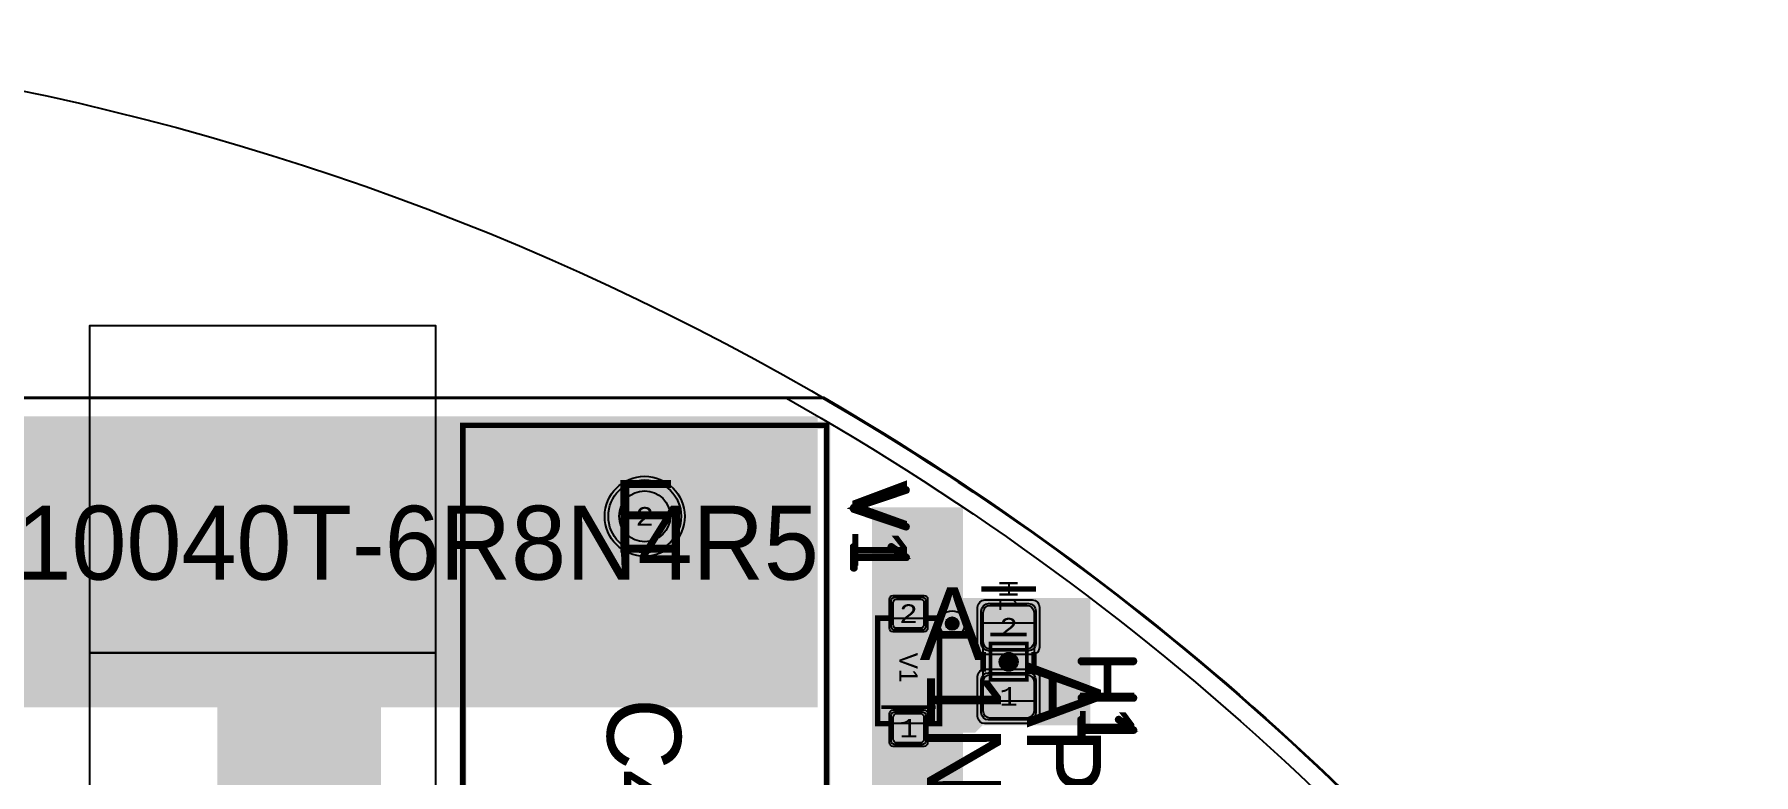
# Model space of a CAD drawing. Extents: x -74 to 89, y -130 to 74.
# Drawn here: x 15.47 to 62.73, y 53.65 to 74 of the extents above; entities that cross this region are included whole.
import ezdxf
from ezdxf.enums import TextEntityAlignment as Align

# ---------------------------------------------------------------- set-up
doc = ezdxf.new("R2010")
doc.units = 0
doc.header["$MEASUREMENT"] = 0
for name, color, linetype in [('ASSEMBLY_OUTLINES_TOP', 102, 'CONTINUOUS'), ('ASSEMBLY_PART_NUMBERS_TOP', 102, 'CONTINUOUS'), ('ASSEMBLY_REF_DES_TOP', 102, 'CONTINUOUS'), ('BOARD_OUTLINE', 10, 'CONTINUOUS'), ('DRILL_DRAWING', 21, 'CONTINUOUS'), ('GENERATED_SILKSCREEN_TOP', 140, 'CONTINUOUS'), ('MANUFACTURING_OUTLINES', 10, 'CONTINUOUS'), ('PART_HOLES_LAYER_BOTTOM', 30, 'CONTINUOUS'), ('PART_HOLES_LAYER_TOP', 30, 'CONTINUOUS'), ('PART_PADS_LAYER_BOTTOM', 230, 'CONTINUOUS'), ('PART_PADS_LAYER_TOP', 150, 'CONTINUOUS'), ('PART_PADS_SMD_TOP', 150, 'CONTINUOUS'), ('PIN_NUMBERS_TOP', 8, 'CONTINUOUS'), ('PLACEMENT_OUTLINES_TOP', 130, 'CONTINUOUS'), ('PLANE_DATA_LAYER_BOTTOM', 230, 'CONTINUOUS'), ('PLANE_DATA_LAYER_TOP', 150, 'CONTINUOUS'), ('PLANE_SHAPES_LAYER_BOTTOM', 230, 'CONTINUOUS'), ('PLANE_SHAPES_LAYER_TOP', 150, 'CONTINUOUS'), ('ROUTE_BORDER', 151, 'CONTINUOUS'), ('SILKSCREEN_OUTLINES_TOP', 150, 'CONTINUOUS'), ('SILKSCREEN_REF_DES_TOP', 150, 'CONTINUOUS'), ('SOLDERMASK_PADS_BTM', 12, 'CONTINUOUS'), ('SOLDERMASK_PADS_TOP', 180, 'CONTINUOUS'), ('SOLDERPASTE_PADS_TOP', 180, 'CONTINUOUS'), ('TRACES_LAYER_TOP', 150, 'CONTINUOUS'), ('VIA_HOLES_LAYER_BOTTOM', 30, 'CONTINUOUS'), ('VIA_HOLES_LAYER_TOP', 30, 'CONTINUOUS'), ('VIA_PADS_LAYER_BOTTOM', 230, 'CONTINUOUS'), ('VIA_PADS_LAYER_TOP', 150, 'CONTINUOUS')]:
    doc.layers.add(name, color=color, linetype=linetype)
doc.styles.add('COURIER_NEW', font='cour.ttf')
doc.styles.add('VERIBEST_GERBER_0', font='txt')

msp = doc.modelspace()

# ---------------------------------------------------------------- hatches: boundary and pattern name
at = {"layer": 'ASSEMBLY_OUTLINES_TOP'}
h = msp.add_hatch(color=256, dxfattribs=at)
edge = h.paths.add_edge_path()
edge.add_arc((42.25, 56.75), 0.25, 0, 360)
at = {"layer": 'PART_HOLES_LAYER_BOTTOM'}
h = msp.add_hatch(color=256, dxfattribs=at)
edge = h.paths.add_edge_path()
edge.add_arc((32.25, 60.75), 0.7, 0, 360)
at = {"layer": 'PART_HOLES_LAYER_TOP'}
h = msp.add_hatch(color=256, dxfattribs=at)
edge = h.paths.add_edge_path()
edge.add_arc((32.25, 60.75), 0.7, 0, 360)
at = {"layer": 'PLANE_DATA_LAYER_BOTTOM'}
h = msp.add_hatch(color=256, dxfattribs=at)
h.paths.add_polyline_path([(53, 28.0762, -0.414213562), (52.9238, 28), (47.0762, 28, -0.414213562), (47, 28.0762), (47, 29.499992, 0.414213562), (46.999992, 29.5), (39.5762, 29.5, -0.414213562), (39.5, 29.5762), (39.5, 36.499992, 0.414213562), (39.499992, 36.5), (22.091972, 36.5, -0.825619605), (22.063643, 36.646938, 5.186799524), (20.539365, 36.646938, -0.825619605), (20.511036, 36.5), (20.500008, 36.5, 0.414213562), (20.5, 36.499992), (20.5, 33.071462, -0.516571623), (20.398642, 32.999535, 0.084315435), (20.101504, 33.05), (18.301504, 33.05, 0.414213562), (17.401504, 32.15), (17.401504, 30.35, 0.414213562), (18.301504, 29.45), (20.101504, 29.45, 0.084315435), (20.398642, 29.500465, -0.516571623), (20.5, 29.428538), (20.5, 27.173418, -0.641080194), (20.374158, 27.115607, 2.176800476), (20.374158, 24.384393, -0.641080194), (20.5, 24.326582), (20.5, 18.5762, -0.414213562), (20.4238, 18.5), (15.500008, 18.5, 0.414213562), (15.5, 18.499992), (15.5, 10.500008, 0.414213562), (15.500008, 10.5), (23.999992, 10.5, 0.414213562), (24, 10.500008), (24, 15.9238, -0.414213562), (24.0762, 16), (25.146304, 16, -0.414213562), (25.222504, 15.9238), (25.222504, 15.923799, -0.137277598), (25.211437, 15.88425, 0.715361242), (27.396434, 13.270083, -0.526387993), (27.5, 13.198967), (27.5, 12.626516, -0.17151758), (27.483077, 12.578634, 0.065444948), (27.472879, 12.561955), (27.440689, 12.489494, -0.39077619), (27.345828, 12.448526, 0.516859375), (24.95, 10.75), (24.95, 10.749999, 0.170610357), (25.345778, 9.623873, -0.629298024), (25.286333, 9.5), (22.000008, 9.5, 0.414213562), (22, 9.499992), (22, -6.4238, -0.414213562), (21.9238, -6.5), (17.5762, -6.5, -0.414213562), (17.5, -6.4238), (17.5, 5.499992, 0.414213562), (17.499992, 5.5), (13.5762, 5.5, -0.414213562), (13.5, 5.5762), (13.5, 20.4238, -0.414213562), (13.5762, 20.5), (16.499992, 20.5, 0.414213562), (16.5, 20.500008), (16.5, 42.9238, -0.414213562), (16.5762, 43), (20.499992, 43, 0.414213562), (20.5, 43.000008), (20.5, 55.999992, 0.414213562), (20.499992, 56), (17.0762, 56, -0.414213562), (17, 56.0762), (17, 63.4238, -0.414213562), (17.0762, 63.5), (35.4238, 63.5, -0.414213562), (35.5, 63.4238), (35.5, 57.0762, -0.414213562), (35.4238, 57), (25.000008, 57, 0.414213562), (25, 56.999992), (25, 39.500008, 0.414213562), (25.000008, 39.5), (46.9238, 39.5, -0.414213562), (47, 39.4238), (47, 31.500008, 0.414213562), (47.000008, 31.5), (52.9238, 31.5, -0.414213562), (53, 31.4238)], flags=0)
h.paths.add_polyline_path([(30.75, 60.75, -1), (33.75, 60.75, -1)], flags=0)
h.paths.add_polyline_path([(39.75, 31.75, -1), (43.25, 31.75, -1)], flags=0)
h.paths.add_polyline_path([(49.8, 29.75, -1), (52.7, 29.75, -1)], flags=0)
for points in [[(32.25, 60.75), (32.25, 62.3262)], [(32.25, 60.75), (30.6738, 60.75)], [(32.25, 60.75), (32.25, 59.1738)], [(32.25, 60.75), (33.8262, 60.75)]]:
    msp.add_hatch(color=256, dxfattribs=at).paths.add_polyline_path(points, is_closed=False, flags=0)
h = msp.add_hatch(color=256, dxfattribs=at)
h.paths.add_polyline_path([(44.5, 55.0762, -0.414213562), (44.4238, 55), (41.000008, 55, 0.414213562), (41, 54.999992), (41, 44.0762, -0.414213562), (40.9238, 44), (30.0762, 44, -0.414213562), (30, 44.0762), (30, 52.9238, -0.414213562), (30.0762, 53), (38.499992, 53, 0.414213562), (38.5, 53.000008), (38.5, 60.9238, -0.414213562), (38.5762, 61), (40.9238, 61, -0.414213562), (41, 60.9238), (41, 58.500008, 0.414213562), (41.000008, 58.5), (44.4238, 58.5, -0.414213562), (44.5, 58.4238)], flags=0)
h.paths.add_polyline_path([(30.75, 45.75, -1), (33.75, 45.75, -1)], flags=0)
at = {"layer": 'PLANE_DATA_LAYER_TOP'}
h = msp.add_hatch(color=256, dxfattribs=at)
h.paths.add_polyline_path([(37, 55.5762, -0.414213562), (36.9238, 55.5), (12.0762, 55.5, -0.414213562), (12, 55.5762), (12, 63.4238, -0.414213562), (12.0762, 63.5), (36.9238, 63.5, -0.414213562), (37, 63.4238)], flags=0)
h.paths.add_polyline_path([(15.15, 56.35, 0.414213562), (15.7, 56.9), (15.7, 60.1, 0.414213562), (15.15, 60.65), (13.85, 60.65, 0.414213562), (13.3, 60.1), (13.3, 56.9, 0.414213562), (13.85, 56.35)], flags=0)
h.paths.add_polyline_path([(30.75, 60.75, -1), (33.75, 60.75, -1)], flags=0)
for points in [[(32.25, 60.75), (32.25, 62.3262)], [(32.25, 60.75), (30.6738, 60.75)], [(32.25, 60.75), (32.25, 59.1738)], [(32.25, 60.75), (33.8262, 60.75)], [(15.1, 58.5), (15.7762, 58.5)]]:
    msp.add_hatch(color=256, dxfattribs=at).paths.add_polyline_path(points, is_closed=False, flags=0)
at = {"layer": 'VIA_HOLES_LAYER_BOTTOM'}
h = msp.add_hatch(color=256, dxfattribs=at)
edge = h.paths.add_edge_path()
edge.add_arc((40.7, 57.8), 0.175, 0, 360)
at = {"layer": 'VIA_HOLES_LAYER_TOP'}
h = msp.add_hatch(color=256, dxfattribs=at)
edge = h.paths.add_edge_path()
edge.add_arc((40.7, 57.8), 0.175, 0, 360)

# ---------------------------------------------------------------- linework, layer by layer
at = {"layer": 'ASSEMBLY_OUTLINES_TOP'}
for points in [[(17, 57), (17, 66), (26.5, 66), (26.5, 57)], [(38.65, 55.05), (38.65, 57.95), (40.35, 57.95), (40.35, 55.05)], [(41.55, 55.67), (41.55, 57.82), (42.95, 57.82), (42.95, 55.67)], [(17, 46), (17, 57), (26.5, 57), (26.5, 46)]]:
    msp.add_lwpolyline(points, close=True, dxfattribs=at)
for points, const_width in [([(27.25, 43.25), (27.25, 63.25), (37.25, 63.25), (37.25, 43.25)], 0.2), ([(41.75, 56.25), (41.75, 57.25), (42.75, 57.25), (42.75, 56.25)], 0.1)]:
    msp.add_lwpolyline(points, close=True, dxfattribs=dict(at, const_width=const_width))
at = {"layer": 'ASSEMBLY_OUTLINES_TOP', "const_width": 0.1}
for points in [[(41.75, 57.5), (42.75, 57.5)], [(38.75, 55.5), (40.25, 55.5)]]:
    msp.add_lwpolyline(points, dxfattribs=at)
at = {"layer": 'ASSEMBLY_OUTLINES_TOP'}
for centre, radius in [((0, 0), 74), ((42.25, 56.75), 0.25)]:
    msp.add_circle(centre, radius, dxfattribs=at)
at = {"layer": 'BOARD_OUTLINE'}
msp.add_lwpolyline([(62, -40.39802, -0.011944181), (60, -43.312816), (60, -43.312815, -0.105291747), (37.148351, -64), (10, -64), (10, -73.321211, -0.067878888), (-10, -73.321211), (-10, -64), (-37.148351, -64, -0.130474387), (-64, -37.148351), (-64, -10), (-73.321211, -10, -0.067878888), (-73.321211, 10), (-64, 10), (-64, 37.148351, -0.130474387), (-37.148351, 64), (-10, 64), (-10, 73.321211, -0.067878888), (10, 73.321211), (10, 64), (37.148351, 64, -0.105291747), (60, 43.312815), (60, 43.312816, -0.011944181), (62, 40.39802)], format="xyb", close=True, dxfattribs=at)
at = {"layer": 'GENERATED_SILKSCREEN_TOP', "const_width": 0.15}
msp.add_lwpolyline([(27.25, 43.25), (27.25, 63.25), (37.25, 63.25), (37.25, 43.25)], close=True, dxfattribs=at)
for points in [[(37.966, 60.94675), (37.966, 60.98875), (37.9675, 60.99775), (37.972, 61.00525), (37.978, 61.01275), (37.987, 61.01575), (39.4255, 61.50325), (39.4375, 61.50325), (39.4465, 61.49875), (39.454, 61.49125), (39.46, 61.48075), (39.4615, 61.47025), (39.46, 61.45975), (39.4555, 61.45075), (39.445, 61.44475), (38.0305, 60.96925), (39.445, 60.49075), (39.4555, 60.48475), (39.46, 60.47575), (39.4615, 60.46525), (39.46, 60.45475), (39.454, 60.44425), (39.4465, 60.43675), (39.4375, 60.43375), (39.4255, 60.43525), (37.987, 60.91975), (37.978, 60.92425), (37.972, 60.93175), (37.9675, 60.93925), (37.966, 60.94675)], [(38.0275, 59.91325), (38.026, 59.92525), (38.0185, 59.93125), (38.008, 59.93575), (37.996, 59.93725), (37.9855, 59.93575), (37.975, 59.93125), (37.9675, 59.92525), (37.966, 59.91325), (37.966, 59.32825), (37.9675, 59.31775), (37.975, 59.30875), (37.9855, 59.30425), (37.996, 59.30275), (38.008, 59.30425), (38.0185, 59.30875), (38.026, 59.31775), (38.0275, 59.32825), (38.0275, 59.59225), (39.436, 59.59225), (39.4465, 59.59375), (39.454, 59.59825), (39.4585, 59.60575), (39.46, 59.61625), (39.4615, 59.62375), (39.4615, 59.63125), (39.4585, 59.63725), (39.4525, 59.64325), (39.0415, 59.93575), (39.031, 59.94025), (39.022, 59.94025), (39.0115, 59.93575), (39.004, 59.92825), (38.998, 59.91925), (38.995, 59.90875), (38.998, 59.89825), (39.0055, 59.89075), (39.3415, 59.65075), (38.0275, 59.65075), (38.0275, 59.91325)], [(41.5, 58.75), (43, 58.75)], [(44.246, 56.79825), (44.234, 56.79525), (44.2265, 56.78775), (44.222, 56.77875), (44.2205, 56.76825), (44.222, 56.75625), (44.2265, 56.74575), (44.234, 56.73825), (44.246, 56.73525), (44.936, 56.73525), (44.936, 55.78575), (44.246, 55.78575), (44.234, 55.78425), (44.2265, 55.77675), (44.222, 55.76625), (44.2205, 55.75575), (44.222, 55.74525), (44.2265, 55.73625), (44.234, 55.72875), (44.246, 55.72575), (45.686, 55.72575), (45.698, 55.72875), (45.7055, 55.73625), (45.71, 55.74525), (45.7115, 55.75575), (45.71, 55.76625), (45.7055, 55.77675), (45.698, 55.78425), (45.686, 55.78575), (44.996, 55.78575), (44.996, 56.73525), (45.686, 56.73525), (45.698, 56.73825), (45.7055, 56.74575), (45.71, 56.75625), (45.7115, 56.76825), (45.71, 56.77875), (45.7055, 56.78775), (45.698, 56.79525), (45.686, 56.79825), (44.246, 56.79825)], [(44.2775, 55.16325), (44.276, 55.17525), (44.2685, 55.18125), (44.258, 55.18575), (44.246, 55.18725), (44.2355, 55.18575), (44.225, 55.18125), (44.2175, 55.17525), (44.216, 55.16325), (44.216, 54.57825), (44.2175, 54.56775), (44.225, 54.55875), (44.2355, 54.55425), (44.246, 54.55275), (44.258, 54.55425), (44.2685, 54.55875), (44.276, 54.56775), (44.2775, 54.57825), (44.2775, 54.84225), (45.686, 54.84225), (45.6965, 54.84375), (45.704, 54.84825), (45.7085, 54.85575), (45.71, 54.86625), (45.7115, 54.87375), (45.7115, 54.88125), (45.7085, 54.88725), (45.7025, 54.89325), (45.2915, 55.18575), (45.281, 55.19025), (45.272, 55.19025), (45.2615, 55.18575), (45.254, 55.17825), (45.248, 55.16925), (45.245, 55.15875), (45.248, 55.14825), (45.2555, 55.14075), (45.5915, 54.90075), (44.2775, 54.90075), (44.2775, 55.16325)]]:
    msp.add_lwpolyline(points, dxfattribs=at)
for points in [[(38.95, 57.949995), (38.650005, 57.949995), (38.650005, 55.050005), (38.95, 55.050005), (38.95, 55.049995), (38.65, 55.049995, -0.414213562), (38.649995, 55.05), (38.649995, 57.95, -0.414213562), (38.65, 57.950005), (38.95, 57.950005), (38.95, 57.949995)], [(40.302353, 57.950005, 0.000006335), (40.302349, 57.949995), (40.05, 57.949995), (40.05, 57.950005), (40.302353, 57.950005)], [(40.350005, 55.05, -0.414213562), (40.35, 55.049995), (40.05, 55.049995), (40.05, 55.050005), (40.349995, 55.050005), (40.349995, 57.558916, 0.000010605), (40.350005, 57.558901), (40.350005, 55.05)], [(41.550005, 56.480492, 0.000011097), (41.549995, 56.480485), (41.549995, 57.019515, 0.000011097), (41.550005, 57.019508), (41.550005, 56.480492)], [(42.950005, 56.480485, 0.000011097), (42.949995, 56.480492), (42.949995, 57.019508, 0.000011097), (42.950005, 57.019515), (42.950005, 56.480485)]]:
    msp.add_lwpolyline(points, format="xyb", dxfattribs=at)
at = {"layer": 'MANUFACTURING_OUTLINES'}
msp.add_lwpolyline([(10.0254, 64.0254), (37.148351, 64.0254, -0.132241555), (37.161102, 64.021968, -0.10529175), (60.020595, 43.327682, -0.157601684), (60.0254, 43.312815), (60.0254, -43.312815, -0.157601684), (60.020595, -43.327682, -0.10529175), (37.161102, -64.021968, -0.132241555)], format="xyb", dxfattribs=at)
at = {"layer": 'PART_HOLES_LAYER_BOTTOM'}
msp.add_circle((32.25, 60.75), 0.7, dxfattribs=at)
at = {"layer": 'PART_HOLES_LAYER_TOP'}
msp.add_circle((32.25, 60.75), 0.7, dxfattribs=at)
at = {"layer": 'PART_PADS_LAYER_BOTTOM'}
msp.add_circle((32.25, 60.75), 1, dxfattribs=at)
at = {"layer": 'PART_PADS_LAYER_TOP'}
msp.add_circle((32.25, 60.75), 1, dxfattribs=at)
at = {"layer": 'PART_PADS_SMD_TOP'}
for points in [[(39.975, 57.725, -0.414213562), (39.875, 57.625), (39.125, 57.625, -0.414213562), (39.025, 57.725), (39.025, 58.425, -0.414213562), (39.125, 58.525), (39.875, 58.525, -0.414213562), (39.975, 58.425)], [(43, 57.25, -0.414213562), (42.8, 57.05), (41.7, 57.05, -0.414213562), (41.5, 57.25), (41.5, 58.15, -0.414213562), (41.7, 58.35), (42.8, 58.35, -0.414213562), (43, 58.15)], [(43, 55.35, -0.414213562), (42.8, 55.15), (41.7, 55.15, -0.414213562), (41.5, 55.35), (41.5, 56.25, -0.414213562), (41.7, 56.45), (42.8, 56.45, -0.414213562), (43, 56.25)], [(39.975, 54.575, -0.414213562), (39.875, 54.475), (39.125, 54.475, -0.414213562), (39.025, 54.575), (39.025, 55.275, -0.414213562), (39.125, 55.375), (39.875, 55.375, -0.414213562), (39.975, 55.275)]]:
    msp.add_lwpolyline(points, format="xyb", close=True, dxfattribs=at)
at = {"layer": 'PLACEMENT_OUTLINES_TOP'}
for points in [[(27.25, 43.25), (27.25, 63.25), (37.25, 63.25), (37.25, 43.25)], [(38.65, 55.05), (38.65, 57.95), (40.35, 57.95), (40.35, 55.05)], [(41.55, 55.67), (41.55, 57.82), (42.95, 57.82), (42.95, 55.67)]]:
    msp.add_lwpolyline(points, close=True, dxfattribs=at)
at = {"layer": 'PLANE_DATA_LAYER_BOTTOM', "const_width": 0.75}
for points in [[(32.25, 60.75), (32.25, 62.3262)], [(32.25, 60.75), (30.6738, 60.75)], [(32.25, 60.75), (32.25, 59.1738)], [(32.25, 60.75), (33.8262, 60.75)]]:
    msp.add_lwpolyline(points, dxfattribs=at)
at = {"layer": 'PLANE_DATA_LAYER_TOP'}
for points, const_width in [([(32.25, 60.75), (32.25, 62.3262)], 0.75), ([(32.25, 60.75), (30.6738, 60.75)], 0.75), ([(32.25, 60.75), (32.25, 59.1738)], 0.75), ([(32.25, 60.75), (33.8262, 60.75)], 0.75), ([(15.1, 58.5), (15.7762, 58.5)], 0.5)]:
    msp.add_lwpolyline(points, dxfattribs=dict(at, const_width=const_width))
at = {"layer": 'PLANE_SHAPES_LAYER_BOTTOM'}
for points in [[(17, 56), (20.5, 56), (17, 63.5), (20.5, 63.5)], [(20.5, 36.5), (25, 36.5), (20.5, 63.5), (25, 63.5)], [(25, 57), (35.5, 57), (25, 63.5), (35.5, 63.5)], [(38.5, 49.5), (41, 49.5), (38.5, 61), (41, 61)], [(41, 55), (44.5, 55), (41, 58.5), (44.5, 58.5)]]:
    msp.add_solid(points, dxfattribs=at)
at = {"layer": 'PLANE_SHAPES_LAYER_TOP'}
msp.add_solid([(12, 55.5), (37, 55.5), (12, 63.5), (37, 63.5)], dxfattribs=at)
at = {"layer": 'ROUTE_BORDER'}
msp.add_lwpolyline([(61.5, -40.249224, -0.116408926), (37.013511, -63.5), (9.5, -63.5), (9.5, -72.883469, -0.064898038), (-9.5, -72.883469), (-9.5, -63.5), (-37.013511, -63.5, -0.129544758), (-63.5, -37.013511), (-63.5, -9.5), (-72.883469, -9.5, -0.064898039), (-72.883468, 9.5), (-63.5, 9.5), (-63.5, 37.013508, -0.129544778), (-37.013506, 63.5), (-9.5, 63.5), (-9.5, 72.883466, -0.064898038), (9.5, 72.883466), (9.5, 64), (36.142076, 64, -0.119873966), (61.5, 40.249221)], format="xyb", close=True, dxfattribs=at)
at = {"layer": 'SILKSCREEN_OUTLINES_TOP'}
for points in [[(27.25, 43.25), (27.25, 63.25), (37.25, 63.25), (37.25, 43.25)], [(38.65, 55.05), (38.65, 57.95), (40.35, 57.95), (40.35, 55.05)], [(41.55, 55.67), (41.55, 57.82), (42.95, 57.82), (42.95, 55.67)]]:
    msp.add_lwpolyline(points, close=True, dxfattribs=at)
at = {"layer": 'SILKSCREEN_OUTLINES_TOP', "const_width": 0.15}
msp.add_lwpolyline([(41.5, 58.75), (43, 58.75)], dxfattribs=at)
at = {"layer": 'SOLDERMASK_PADS_BTM'}
msp.add_circle((32.25, 60.75), 1.1, dxfattribs=at)
at = {"layer": 'SOLDERMASK_PADS_TOP'}
for points in [[(40.025, 57.675, -0.414213562), (39.925, 57.575), (39.075, 57.575, -0.414213562), (38.975, 57.675), (38.975, 58.475, -0.414213562), (39.075, 58.575), (39.925, 58.575, -0.414213562), (40.025, 58.475)], [(43.1, 57.15, -0.414213562), (42.9, 56.95), (41.6, 56.95, -0.414213562), (41.4, 57.15), (41.4, 58.25, -0.414213562), (41.6, 58.45), (42.9, 58.45, -0.414213562), (43.1, 58.25)], [(43.1, 55.25, -0.414213562), (42.9, 55.05), (41.6, 55.05, -0.414213562), (41.4, 55.25), (41.4, 56.35, -0.414213562), (41.6, 56.55), (42.9, 56.55, -0.414213562), (43.1, 56.35)], [(40.025, 54.525, -0.414213562), (39.925, 54.425), (39.075, 54.425, -0.414213562), (38.975, 54.525), (38.975, 55.325, -0.414213562), (39.075, 55.425), (39.925, 55.425, -0.414213562), (40.025, 55.325)]]:
    msp.add_lwpolyline(points, format="xyb", close=True, dxfattribs=at)
msp.add_circle((32.25, 60.75), 1.1, dxfattribs=at)
at = {"layer": 'SOLDERPASTE_PADS_TOP'}
for points in [[(39.925, 57.775, -0.414213562), (39.825, 57.675), (39.175, 57.675, -0.414213562), (39.075, 57.775), (39.075, 58.375, -0.414213562), (39.175, 58.475), (39.825, 58.475, -0.414213562), (39.925, 58.375)], [(42.95, 57.3, -0.414213562), (42.75, 57.1), (41.75, 57.1, -0.414213562), (41.55, 57.3), (41.55, 58.1, -0.414213562), (41.75, 58.3), (42.75, 58.3, -0.414213562), (42.95, 58.1)], [(42.95, 55.4, -0.414213562), (42.75, 55.2), (41.75, 55.2, -0.414213562), (41.55, 55.4), (41.55, 56.2, -0.414213562), (41.75, 56.4), (42.75, 56.4, -0.414213562), (42.95, 56.2)], [(39.925, 54.625, -0.414213562), (39.825, 54.525), (39.175, 54.525, -0.414213562), (39.075, 54.625), (39.075, 55.225, -0.414213562), (39.175, 55.325), (39.825, 55.325, -0.414213562), (39.925, 55.225)]]:
    msp.add_lwpolyline(points, format="xyb", close=True, dxfattribs=at)
at = {"layer": 'TRACES_LAYER_TOP', "const_width": 0.25}
for points in [[(39.5, 58.075), (40.25, 58.075), (40.525, 57.8)], [(40.525, 57.8), (40.7, 57.8)], [(42.25, 57.7), (40.625, 57.7), (40.525, 57.8)], [(42.25, 55.8), (42.15, 55.8), (41.275, 54.925), (39.5, 54.925)], [(39.5, 54.925), (39.5, 53.923694), (39.25, 53.673694), (39.25, 51.8)]]:
    msp.add_lwpolyline(points, dxfattribs=at)
at = {"layer": 'VIA_HOLES_LAYER_BOTTOM'}
msp.add_circle((40.7, 57.8), 0.175, dxfattribs=at)
at = {"layer": 'VIA_HOLES_LAYER_TOP'}
msp.add_circle((40.7, 57.8), 0.175, dxfattribs=at)
at = {"layer": 'VIA_PADS_LAYER_BOTTOM'}
msp.add_circle((40.7, 57.8), 0.35, dxfattribs=at)
at = {"layer": 'VIA_PADS_LAYER_TOP'}
msp.add_circle((40.7, 57.8), 0.35, dxfattribs=at)

# ---------------------------------------------------------------- texts
at = {"layer": 'ASSEMBLY_PART_NUMBERS_TOP', "style": 'VERIBEST_GERBER_0'}
msp.add_text('VLF10040T-6R8N4R5', height=2.032, dxfattribs=at).set_placement((10, 61.04), align=Align.TOP_LEFT)
for s, p in [('APT2012SRCPRV', (44.79, 56.75)), ('1N4148W-7-F', (42.04, 56.5))]:
    msp.add_text(s, height=2.032, rotation=270, dxfattribs=at).set_placement(p, align=Align.TOP_LEFT)
at = {"layer": 'ASSEMBLY_REF_DES_TOP', "style": 'VERIBEST_GERBER_0'}
for s, height, p in [('H1', 0.5, (42.5, 59)), ('V1', 0.5, (39.75, 57)), ('C4', 2.032, (33.25, 55.75))]:
    msp.add_text(s, height=height, rotation=270, dxfattribs=at).set_placement(p, align=Align.TOP_LEFT)
at = {"layer": 'DRILL_DRAWING', "style": 'VERIBEST_GERBER_0'}
for s, p in [('E', (32.25, 60.75)), ('A', (40.7, 57.8))]:
    msp.add_text(s, height=2, dxfattribs=at).set_placement(p, align=Align.MIDDLE_CENTER)
at = {"layer": 'PIN_NUMBERS_TOP', "style": 'COURIER_NEW'}
for s, p in [('2', (32.25, 60.75)), ('2', (39.5, 58.075)), ('2', (42.25, 57.7)), ('1', (42.25, 55.8)), ('1', (39.5, 54.925))]:
    msp.add_text(s, height=0.508, dxfattribs=at).set_placement(p, align=Align.MIDDLE_CENTER)
at = {"layer": 'SILKSCREEN_REF_DES_TOP', "style": 'VERIBEST_GERBER_0'}
for s, p in [('V1', (39.46, 61.75)), ('H1', (45.71, 57))]:
    msp.add_text(s, height=1.5, rotation=270, dxfattribs=at).set_placement(p, align=Align.TOP_LEFT)

doc.saveas('drawing.dxf')
